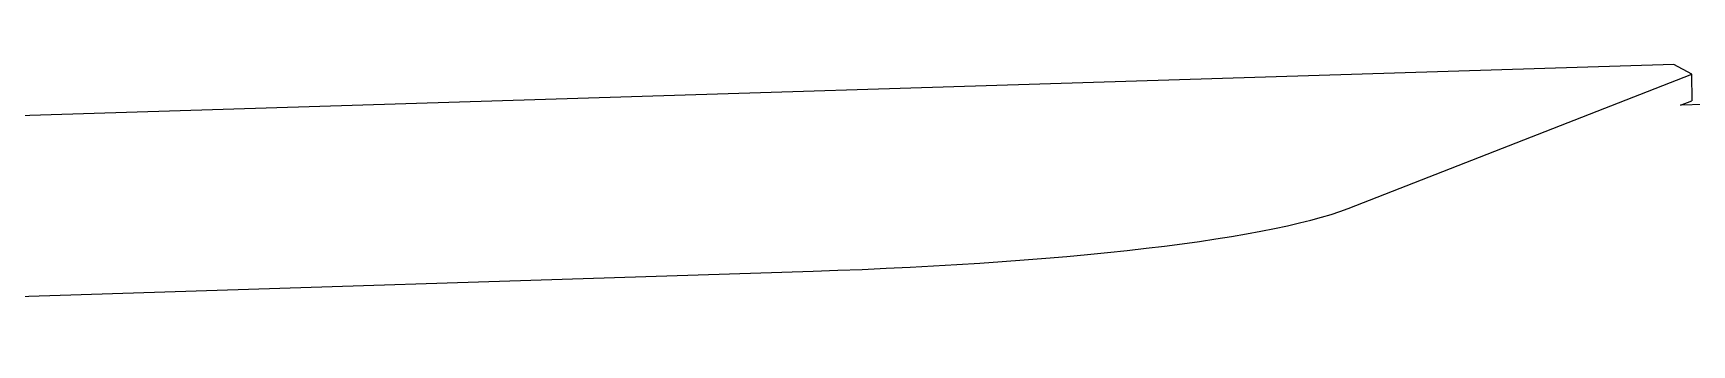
# Model space of a CAD drawing. Header units: millimetres. Extents: x 430 to 4403, y -1522 to 1254.
# Drawn here: x 1128.6 to 1180.4, y -206.1 to -196.4 of the extents above; entities that cross this region are included whole.
import ezdxf

# ---------------------------------------------------------------- set-up
doc = ezdxf.new("R2010")
doc.units = ezdxf.units.MM
doc.header["$MEASUREMENT"] = 0
doc.layers.add('Utwórz2D linie widoczne', color=7, linetype='Continuous', true_color=0x000000)

msp = doc.modelspace()

# ---------------------------------------------------------------- linework, layer by layer
at = {"layer": 'Utwórz2D linie widoczne'}
for p, q in [((1252.287, -196.361), (1180.052, -198.606)), ((1179.85, -197.337), (1117.762, -199.261)), ((1169.68, -201.824), (1180.407, -197.641)), ((1180.407, -197.641), (1179.85, -197.337)), ((1180.414, -198.465), (1180.407, -197.641)), ((1180.052, -198.606), (1180.408, -198.467)), ((1169.428, -201.916), (1169.68, -201.824)), ((1167.387, -202.449), (1167.788, -202.363)), ((1167.788, -202.363), (1168.166, -202.277)), ((1168.166, -202.277), (1168.519, -202.188)), ((1168.519, -202.188), (1168.847, -202.099)), ((1168.847, -202.099), (1169.15, -202.008)), ((1169.15, -202.008), (1169.428, -201.916)), ((1164.505, -202.923), (1165.039, -202.849)), ((1165.039, -202.849), (1165.552, -202.773)), ((1165.552, -202.773), (1166.044, -202.694)), ((1166.044, -202.694), (1166.514, -202.614)), ((1166.514, -202.614), (1166.962, -202.532)), ((1166.962, -202.532), (1167.387, -202.449)), ((1159.574, -203.428), (1160.247, -203.374)), ((1160.247, -203.374), (1160.906, -203.317)), ((1160.906, -203.317), (1161.549, -203.258)), ((1161.549, -203.258), (1162.176, -203.196)), ((1162.176, -203.196), (1162.786, -203.131)), ((1162.786, -203.131), (1163.378, -203.064)), ((1163.378, -203.064), (1163.951, -202.995)), ((1163.951, -202.995), (1164.505, -202.923)), ((1080.606, -206.074), (1152.989, -203.777)), ((1152.989, -203.777), (1153.756, -203.751)), ((1153.756, -203.751), (1154.517, -203.722)), ((1154.517, -203.722), (1155.269, -203.689)), ((1155.269, -203.689), (1156.013, -203.653)), ((1156.013, -203.653), (1156.748, -203.614)), ((1156.748, -203.614), (1157.472, -203.572)), ((1157.472, -203.572), (1158.185, -203.527)), ((1158.185, -203.527), (1158.886, -203.479)), ((1158.886, -203.479), (1159.574, -203.428))]:
    msp.add_line(p, q, dxfattribs=at)

doc.saveas('drawing.dxf')
